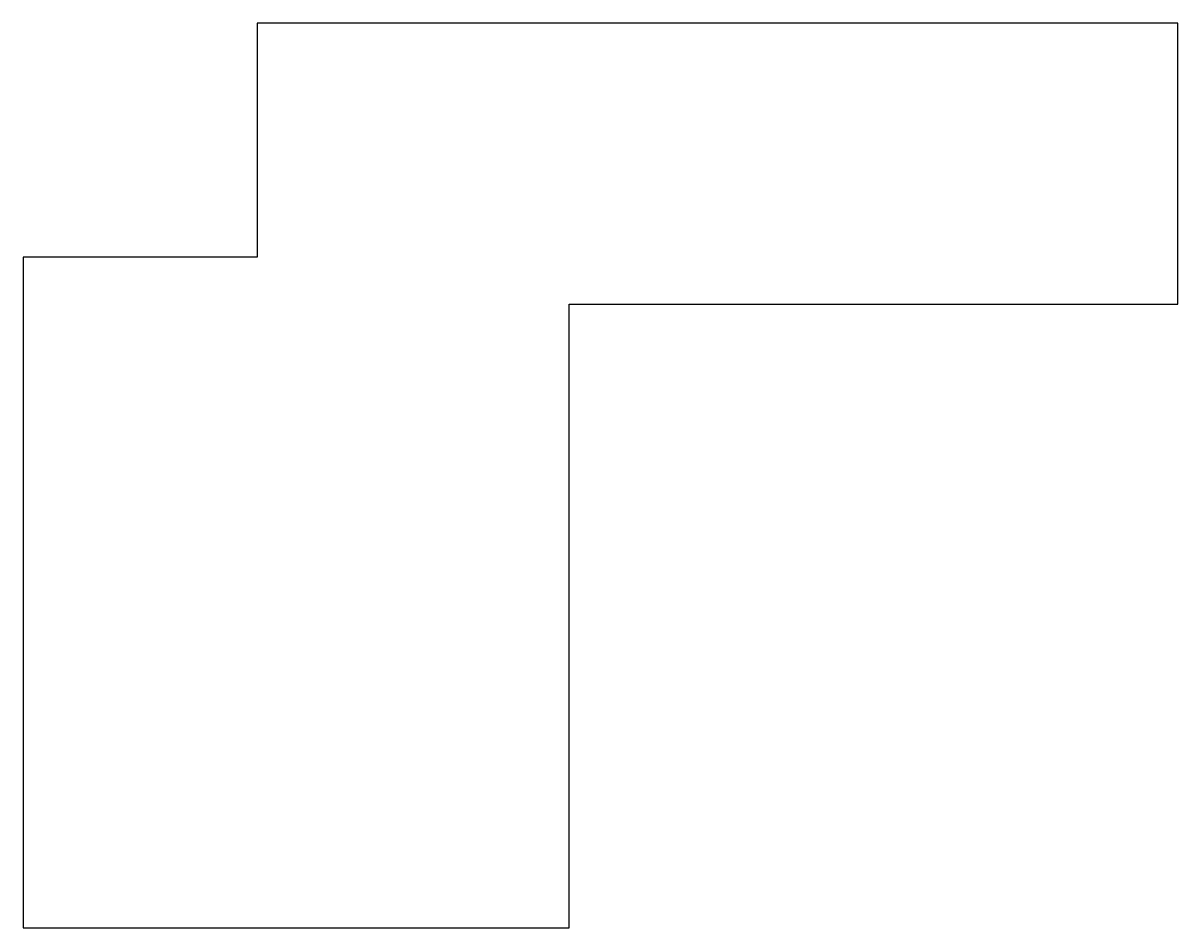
# Model space of a CAD drawing. Extents: x 13629 to 14369, y 10344 to 10924.
import ezdxf

# ---------------------------------------------------------------- set-up
doc = ezdxf.new("R2010")
doc.units = 0
doc.layers.get('0').update_dxf_attribs({"linetype": 'CONTINUOUS'})

msp = doc.modelspace()

# ---------------------------------------------------------------- linework, layer by layer
at = {"linetype": 'CONTINUOUS'}
for p, q in [((14369.23, 10923.59), (13779.23, 10923.59)), ((13779.23, 10923.59), (13779.23, 10773.59)), ((14369.23, 10743.59), (14369.23, 10923.59)), ((13779.23, 10773.59), (13629.23, 10773.59)), ((13629.23, 10773.59), (13629.23, 10344.14)), ((13979.23, 10743.59), (14369.23, 10743.59)), ((13979.23, 10344.14), (13979.23, 10743.59)), ((13629.23, 10344.14), (13979.23, 10344.14))]:
    msp.add_line(p, q, dxfattribs=at)

doc.saveas('drawing.dxf')
